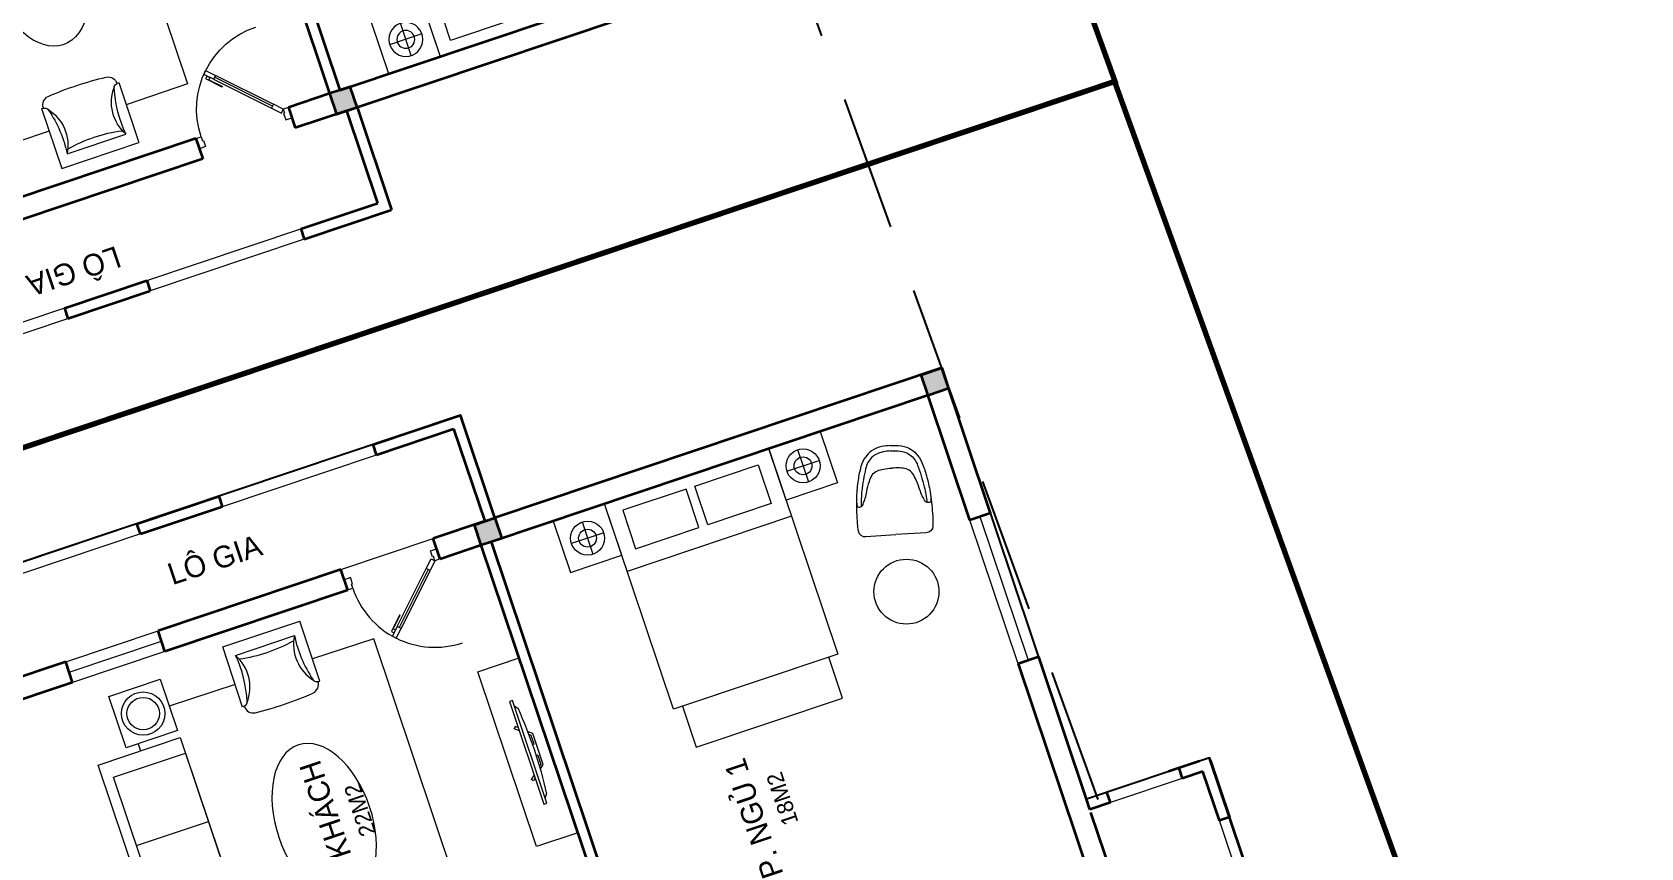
# Model space of a CAD drawing. Header units: metres. Extents: x 568336 to 569219, y 2065964 to 2066430.
# Drawn here: x 568586.03 to 568600.88, y 2066251.16 to 2066258.7 of the extents above; entities that cross this region are included whole.
import ezdxf

# ---------------------------------------------------------------- set-up
doc = ezdxf.new("R2010")
doc.units = ezdxf.units.M
for name, pattern in [('$AUDIT_BAD_LTYPE2', [0]), ('CENTER', [2, 1.25, -0.25, 0.25, -0.25]), ('HIDDEN', [0.375, 0.25, -0.125])]:
    doc.linetypes.add(name, pattern=pattern)
doc.layers.get('0').update_dxf_attribs({"linetype": 'CONTINUOUS'})
doc.layers.add('-AREA', color=2, linetype='CONTINUOUS', plot=False)
for name, color, linetype, lineweight in [('-CENTER', 143, 'CENTER', 13), ('-CONCRETE', 1, 'CONTINUOUS', 35), ('-DOOR', 137, 'CONTINUOUS', 9), ('-FURNITURE', 46, 'CONTINUOUS', 9), ('-LINE1', 7, 'CONTINUOUS', 18), ('-WALL', 4, 'CONTINUOUS', 35), ('TEXT25', 2, 'CONTINUOUS', 13)]:
    doc.layers.add(name, color=color, linetype=linetype, lineweight=lineweight)
doc.layers.add('-RANH GIOI LO DAT', color=12, linetype='CONTINUOUS')
doc.layers.add('RANHGIOI', color=2, linetype='HIDDEN')
doc.styles.add('SVN_AVO_thuong', font='')
doc.styles.add('T1', font='', dxfattribs={"height": 200})
doc.styles.get('SVN_AVO_thuong').set_extended_font_data('SVN-Avo')
doc.styles.get('T1').set_extended_font_data('VNgeometric Light')

# ---------------------------------------------------------------- blocks, each defined once
blk = doc.blocks.new('A$C18251349')
at = {"layer": '-LINE1'}
for points in [[(900, 4650), (1000, 4650), (1000, 3150), (900, 3150)], [(1000, 2350), (900, 2350), (900, 850), (1000, 850)]]:
    blk.add_lwpolyline(points, close=True, dxfattribs=at)
at = {"layer": '-WALL'}
for p, q in [((0, 5500), (1000, 5500)), ((0, 5500), (0, 5400)), ((1000, 4650), (1000, 5500)), ((0, 5400), (900, 5400)), ((900, 4650), (900, 5400)), ((900, 4650), (1000, 4650)), ((1000, 4650), (910, 4650)), ((900, 3150), (1000, 3150)), ((900, 3150), (900, 2350)), ((1000, 3150), (1000, 2350)), ((900, 2350), (1000, 2350)), ((900, 850), (1000, 850)), ((900, 850), (900, 100)), ((1000, 850), (1000, 0)), ((900, 100), (0, 100)), ((0, 100), (0, 0)), ((0, 0), (1000, 0))]:
    blk.add_line(p, q, dxfattribs=at)
blk = doc.blocks.new('ghe11asdsdsdsd')
at = {"layer": '-FURNITURE', "ltscale": 5}
for p, q in [((-454, 642), (-454, -60)), ((447, 643), (445, -59)), ((339, 75), (-348, 74)), ((445, -59), (-454, -60))]:
    blk.add_line(p, q, dxfattribs=at)
for centre, radius, start, end in [((-330, 640), 103, 97.7909, 180.472), ((14, -3057), 3816, 85.1505, 95.3732), ((322, 644), 103, 359.5522, 82.2333), ((-557, 172), 481, 73.628, 77.6744), ((-435, 586), 50, 17.2905, 73.628), ((-753, 311), 469, 329.603, 39.8271), ((-1717, 235), 1379, 353.2677, 15.3477), ((745, 311), 469, 140.0382, 210.2652), ((1709, 233), 1379, 164.5193, 186.6002), ((428, 586), 50, 106.2084, 162.5459), ((548, 172), 481, 102.162, 106.2084), ((-1, -1576), 1730, 79.6029, 100.5814)]:
    blk.add_arc(centre, radius, start, end, dxfattribs=at)
blk = doc.blocks.new('GHE600')
at = {"layer": '-FURNITURE'}
for p, q in [((269950, 8710), (270650, 8710)), ((269950, 8043), (270650, 8043))]:
    blk.add_line(p, q, dxfattribs=at)
for points in [[(270146, 9595), (270146, 10095), (270646, 10095), (270646, 9595)], [(269850, 9526), (270650, 9526), (270650, 7226), (269850, 7226)], [(269950, 9376), (270650, 9376), (270650, 7376), (269950, 7376)], [(270146, 7158), (270146, 6658), (270646, 6658), (270646, 7158)]]:
    blk.add_lwpolyline(points, close=True, dxfattribs=at)
at = {"layer": '-FURNITURE', "elevation": 0}
for points in [[(271287, 9830), (270646, 9832)], [(272038, 6909), (272634, 6908), (272634, 9823), (272038, 9826)], [(270262, 9595), (270262, 9526)], [(270262, 7226), (270262, 7158)], [(270646, 6917), (271287, 6913)]]:
    blk.add_lwpolyline(points, dxfattribs=at)
at = {"layer": '-FURNITURE'}
for centre, radius in [((270396, 9845), 200), ((270396, 9845), 150), ((270396, 6908), 200), ((270396, 6908), 150)]:
    blk.add_circle(centre, radius, dxfattribs=at)
at = {"layer": '-FURNITURE', "extrusion": (0, 0, -1)}
blk.add_ellipse((271662, 8365), major_axis=(0, 750), ratio=0.589994, dxfattribs=at)
at = {"layer": '-FURNITURE', "zscale": 0.83397927038413}
for p, xscale, yscale, rotation in [((271659, 10145, 0), 0.83397927038413, 0.83397927038413, 179.9447021404027), ((271659, 6608, 0), -0.8339792703841301, 0.8339792703841301, 0.05529785959737722)]:
    blk.add_blockref('ghe11asdsdsdsd', p, dxfattribs=dict(at, xscale=xscale, yscale=yscale, rotation=rotation))
blk = doc.blocks.new('XR.MB.LM123$0$tvi 1')
blk.add_lwpolyline([(29, 0), (29, -1000), (0, -1000), (0, 0)], close=True)
for points in [[(29, -50), (52, -81)], [(-24, -236), (-39, -252)], [(0, -285), (-39, -252)], [(0, -256), (-24, -236)], [(70, -315), (111, -350), (111, -650), (70, -685)], [(89, -446), (89, -360), (71, -345)], [(89, -554), (89, -640), (71, -655)], [(89, -446), (73, -446)], [(89, -554), (73, -554)], [(0, -715), (-39, -748)], [(-24, -764), (-39, -748)], [(0, -744), (-24, -764)], [(29, -950), (52, -919)]]:
    blk.add_lwpolyline(points)
blk.add_arc((-4025, -500), 4099, 354.1311, 5.8689)
blk = doc.blocks.new('A$C7D524948')
at = {"layer": '-FURNITURE'}
for points in [[(0, 825, 0.023749), (-77, 820, 0.11104), (-175, 786, 0.085168), (-235, 733, 0.08855), (-282, 649, 0.027906), (-316, 526, 0.028342), (-340, 373, 0.04712), (-341, 283, 0.513527), (-285, 300, 0.059578), (-243, 414, -0.034465), (-213, 507, -0.059277), (-183, 564, -0.166146), (-133, 600, -0.052564), (-76, 612, -0.028554), (0, 615, -3.543335)], [(-1, 774, 0.105584), (-138, 751, 0.083976), (-176, 728, 0.149302), (-241, 626, 0.024909), (-289, 424, 0.026439), (-307, 278, -0.886333)], [(-1, 774, -0.105584), (137, 751, -0.083976), (175, 728, -0.149302), (240, 626, -0.024909), (288, 424, -0.026439), (305, 278, 0.886333)], [(0, 825, -0.023749), (77, 820, -0.11104), (175, 786, -0.085168), (235, 733, -0.08855), (282, 649, -0.027906), (316, 526, -0.028342), (340, 373, -0.04712), (341, 283, -0.513527), (285, 300, -0.059578), (243, 414, 0.034465), (213, 507, 0.059277), (183, 564, 0.166146), (133, 600, 0.052564), (76, 612, 0.028554), (0, 615, 3.543335)], [(-343, 328, 0.022671), (-350, 124, 0.012122), (-346, 57, 0.405508), (-279, 0), (0, 0)], [(343, 328, -0.022671), (350, 124, -0.012122), (346, 57, -0.405508), (279, 0), (0, 0)]]:
    blk.add_lwpolyline(points, format="xyb", dxfattribs=at)
blk = doc.blocks.new('*U210')
at = {"linetype": '$AUDIT_BAD_LTYPE2'}
for p, q in [((135, 57), (559, 481)), ((573, 467), (149, 42))]:
    blk.add_line(p, q, dxfattribs=at)
for points in [[(547, 497), (121, 71)], [(545, 495), (573, 467), (644, 537), (616, 566), (545, 495)], [(121, 71), (149, 42), (78, -28), (50, 0), (121, 71)]]:
    blk.add_lwpolyline(points)
for points in [[(519, 372), (639, 492), (619, 512), (599, 492), (615, 476), (515, 376)], [(0, 0), (50, 0), (50, -40), (60, -40), (60, -100), (0, -100)], [(900, 0), (850, 0), (850, -40), (840, -40), (840, -100), (900, -100)]]:
    blk.add_lwpolyline(points, close=True)
at = {"linetype": '$AUDIT_BAD_LTYPE2', "ltscale": 0.3}
blk.add_arc((50, 0), 800, 0, 90, dxfattribs=at)
blk = doc.blocks.new('A$C5C575821')
at = {"layer": '-CONCRETE'}
h = blk.add_hatch(color=256, dxfattribs=at)
h.dxf.hatch_style = 1
h.paths.add_polyline_path([(0, 200), (0, 0), (200, 0), (200, 200)])
blk.add_lwpolyline([(0, 0), (200, 0), (200, 200), (0, 200)], close=True, dxfattribs=at)
blk = doc.blocks.new('G1600')
for p, q in [((137477, -212827), (139077, -212827)), ((137228, -213392), (137228, -213077)), ((139326, -213392), (139326, -213077)), ((137385, -213234), (137070, -213234)), ((139169, -213234), (139484, -213234))]:
    blk.add_line(p, q)
blk.add_lwpolyline([(137477, -213484), (137477, -211484), (139077, -211484), (139077, -213484), (137477, -213484)])
for points in [[(136977, -213484), (136977, -212984), (137477, -212984), (137477, -213484)], [(137617, -213375), (137617, -212999), (138235, -212999), (138235, -213375)], [(138937, -213375), (138937, -212999), (138320, -212999), (138320, -213375)], [(139577, -213484), (139577, -212984), (139077, -212984), (139077, -213484)]]:
    blk.add_lwpolyline(points, close=True)
for centre, radius in [((137228, -213234), 157), ((139326, -213234), 157), ((137228, -213234), 82.4), ((139326, -213234), 82.4)]:
    blk.add_circle(centre, radius)
blk = doc.blocks.new('M16-T2')
at = {"layer": '-AREA'}
blk.add_lwpolyline([(195036, 30073), (197836, 30073), (197837, 31273), (202036, 31273), (202036, 35624), (203036, 35623), (203036, 41123), (202036, 41123), (202036, 44573), (195036, 44573)], close=True, dxfattribs=at)
at = {"layer": '-DOOR'}
blk.add_line((201936, 39803), (201936, 38903), dxfattribs=at)
for points in [[(202036, 38903), (201836, 38903), (201836, 39803), (202036, 39803)], [(199220, 31472), (200620, 31473), (200620, 31273), (199220, 31272)]]:
    blk.add_lwpolyline(points, close=True, dxfattribs=at)
for points in [[(202036, 37124), (202036, 36224)], [(199220, 31372), (200620, 31373)]]:
    blk.add_lwpolyline(points, dxfattribs=at)
at = {"layer": '-FURNITURE'}
for points in [[(199036, 36224), (200738, 36224), (200738, 35824), (199036, 35824)], [(199836, 34535), (199436, 34535), (199436, 33111), (199836, 33111)]]:
    blk.add_lwpolyline(points, close=True, dxfattribs=at)
blk.add_circle((200181, 32239), 300, dxfattribs=at)
at = {"layer": '-LINE1'}
blk.add_line((197736, 30373), (197736, 31073), dxfattribs=at)
for points in [[(197837, 31273), (197836, 30473)], [(195556, 30173), (197257, 30173)], [(197257, 30073), (195556, 30073)]]:
    blk.add_lwpolyline(points, dxfattribs=at)
at = {"layer": '-RANH GIOI LO DAT', "linetype": 'HIDDEN', "ltscale": 10, "const_width": 50}
blk.add_lwpolyline([(204036, 28918), (204036, 46573), (195036, 46573), (195036, 28709)], close=True, dxfattribs=at)
at = {"layer": '-WALL'}
for p, q in [((201836, 39803), (201836, 41573)), ((202036, 39803), (202036, 40423)), ((201836, 39803), (202036, 39803)), ((201836, 37124), (201836, 38903)), ((201836, 38903), (202036, 38903)), ((202036, 37124), (202036, 38903)), ((201836, 37124), (202036, 37124)), ((201836, 35823), (201836, 36224)), ((201836, 36224), (202036, 36224)), ((202036, 35723), (202036, 36224)), ((198536, 35823), (201836, 35823)), ((198536, 35723), (201836, 35723)), ((201836, 31468), (201836, 35723)), ((202036, 31273), (202036, 35623)), ((199220, 31472), (197102, 31472)), ((200620, 31473), (201841, 31473)), ((197102, 31273), (197704, 31273)), ((197735, 31273), (197834, 31273)), ((197805, 31273), (199220, 31272)), ((200620, 31273), (202036, 31273)), ((197736, 31073), (197837, 31073)), ((197836, 30173), (197836, 30473)), ((197836, 30373), (197736, 30373)), ((197736, 30173), (197736, 30373)), ((197257, 30073), (197257, 30173)), ((197257, 30173), (197736, 30173)), ((195036, 30073), (197836, 30073)), ((197807, 30073), (197257, 30073))]:
    blk.add_line(p, q, dxfattribs=at)
for points in [[(199220, 31272), (199220, 31472)], [(200620, 31273), (200620, 31473)], [(197737, 31073), (197736, 31273)]]:
    blk.add_lwpolyline(points, dxfattribs=at)
at = {"layer": '-DOOR', "rotation": 90.00000000000001}
blk.add_blockref('*U210', (201837, 36224), dxfattribs=at)
at = {"layer": '-FURNITURE'}
for name, p, rotation in [('GHE600', (191510, 309673), 270.0000000100515), ('G1600', (-11648, -104454), 90.00000000000001)]:
    blk.add_blockref(name, p, dxfattribs=dict(at, rotation=rotation))
at = {"layer": '-FURNITURE', "extrusion": (0, 0, -1), "rotation": 269.9963102775917}
blk.add_blockref('XR.MB.LM123$0$tvi 1', (-199385, 36035), dxfattribs=at)
at = {"layer": '-FURNITURE', "xscale": -1, "rotation": 255.1484186006774}
blk.add_blockref('A$C7D524948', (200711, 32163), dxfattribs=at)
at = {"layer": '-WALL'}
blk.add_blockref('A$C18251349', (202036, 35623), dxfattribs=at)
at = {"layer": '-WALL', "xscale": -1}
for p in [(202036, 35623), (202036, 31273)]:
    blk.add_blockref('A$C5C575821', p, dxfattribs=at)
at = {"layer": 'TEXT25'}
for s, height, rotation, style, p in [('LÔ GIA', 200, 270, 'SVN_AVO_thuong', (202393, 38644)), ('P. KHÁCH ', 200, 0, 'SVN_AVO_thuong', (199181, 37867)), ('22M2', 150, 0, 'T1', (199625, 37587)), ('P. NGỦ 1', 200, 0, 'SVN_AVO_thuong', (198070, 34142)), ('18M2', 150, 0, 'T1', (198481, 33859))]:
    blk.add_text(s, height=height, rotation=rotation, dxfattribs=dict(at, style=style)).set_placement(p)
blk = doc.blocks.new('M10-T2')
at = {"layer": '-RANH GIOI LO DAT', "linetype": 'HIDDEN', "ltscale": 10, "const_width": 50}
blk.add_lwpolyline([(204763, -368088), (204763, -350638), (195763, -350638), (195763, -368298)], close=True, dxfattribs=at)
at = {"layer": '-WALL'}
for p, q in [((197763, -360087), (197763, -358308)), ((197963, -360087), (197963, -358308)), ((197963, -360087), (197763, -360087)), ((197763, -361488), (197763, -360987)), ((197963, -360987), (197763, -360987)), ((197963, -361388), (197963, -360987)), ((201263, -361388), (197963, -361388)), ((197763, -361588), (197763, -365568)), ((201263, -361488), (197963, -361488)), ((197963, -361488), (197963, -365368))]:
    blk.add_line(p, q, dxfattribs=at)
at = {"layer": '-DOOR', "xscale": -1, "rotation": 270}
blk.add_blockref('*U210', (197963, -360987), dxfattribs=at)
at = {"layer": '-FURNITURE', "xscale": -1}
for name, p, rotation in [('GHE600', (208289, -87538), 89.99999998994852), ('G1600', (411448, -501541), 270)]:
    blk.add_blockref(name, p, dxfattribs=dict(at, rotation=rotation))
at = {"layer": '-WALL', "xscale": -1}
blk.add_blockref('A$C18251349', (197763, -361588), dxfattribs=at)
at = {"layer": '-WALL'}
blk.add_blockref('A$C5C575821', (197763, -361588), dxfattribs=at)
at = {"layer": 'TEXT25', "style": 'SVN_AVO_thuong'}
blk.add_text('LÔ GIA', height=200, rotation=90, dxfattribs=at).set_placement((197259, -359073))

msp = doc.modelspace()

# ---------------------------------------------------------------- block references
at = {"layer": '-CENTER', "xscale": 0.001, "yscale": 0.001, "zscale": 0.001, "rotation": 108.5514997314972}
msp.add_blockref('M16-T2', (568688.353, 2066074.006), dxfattribs=at)

# ---------------------------------------------------------------- next in the draw order: block references
at = {"layer": '-WALL', "color": 2, "true_color": 0xf1eb1f, "xscale": 0.001, "yscale": 0.001, "zscale": 0.001, "rotation": 108.5514997312329}
msp.add_blockref('M10-T2', (568309.149, 2065955.473), dxfattribs=at)

# ---------------------------------------------------------------- next in the draw order: linework, layer by layer
at = {"layer": 'RANHGIOI', "color": 12, "ltscale": 5}
msp.add_line((568586.514, 2066277.468), (568600.88, 2066237.747), dxfattribs=at)

doc.saveas('drawing.dxf')
